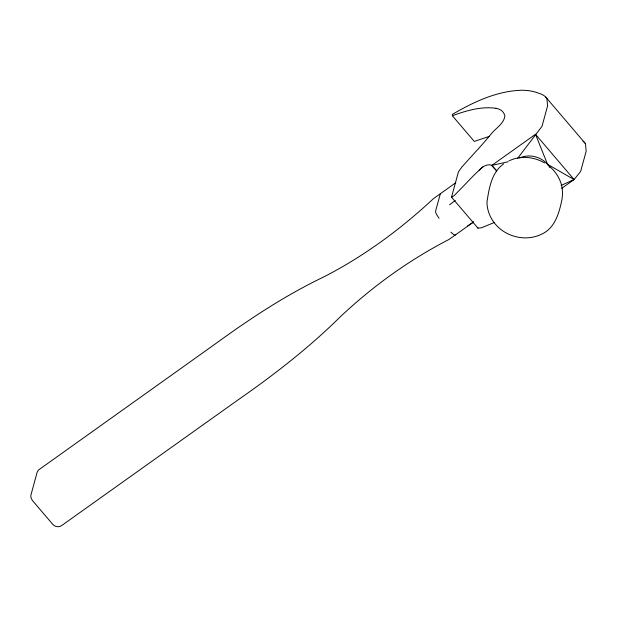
<?xml version="1.0" encoding="UTF-8"?>
<svg xmlns="http://www.w3.org/2000/svg" width="617" height="617" viewBox="0 0 617 617"><rect width="100%" height="100%" fill="white"/><g stroke="black" fill="none" stroke-linecap="round" stroke-linejoin="round"><path stroke-width="0.93" d="M489.289 136.372L474.28 141.424L452.354 115.726L452.477 114.322C473.494 102.013 496.87 90.969 521.673 90.244A216.875 73.33 -42.6 0 1 536.875 92.581L539.235 93.406A208.207 50.81 -40.5 0 1 546.909 98.458L547.557 106.031L542.027 126.261L517.64 158.345M561.74 188.324L574.088 179.532L580.62 171.495L586.15 151.273L585.502 143.699L545.76 97.116M495.883 108.314A79.585 26.909 -42.6 0 1 504.891 115.973C503.881 123.77 495.667 128.251 491.101 134.012A69.166 12.247 -51 0 1 476.062 151.288L462.002 166.845L458.539 171.734A5.43 0.964 -51 0 0 458.2 172.76L451.744 196.353A5.43 0.964 -51 0 0 451.575 197.201L454.12 195.666L466.267 183.218A69.513 12.309 -51 0 1 479.216 170.169C482.209 166.86 486.96 163.721 491.518 165.14L496.801 171.241M479.216 170.176L483.003 166.752M503.665 163.891C491.433 172.428 489.073 188.47 486.967 202.052C487.006 212.294 492.058 222.051 499.816 228.622C510.992 237.985 527.496 240.761 540.839 234.529C555.069 228.645 559.164 212.873 562.018 199.314L562.604 193.368L562.079 187.537M449.569 204.844L455.238 200.432M455.755 182.725L433.373 198.713C400.448 229.408 363.822 256.394 323.709 276.956C285.54 295.227 250.14 318.603 215.973 343.43L38.509 470.007L37.182 472.105L30.858 495.304L30.896 497.356L32.277 500.341L52.784 524.381C54.928 526.98 58.962 527.504 61.692 525.545L238.162 399.816C274.226 374.689 309.102 347.672 340.391 316.714C372.822 286.165 409.349 259.873 448.983 239.465L473.594 221.989M496.585 170.516L491.749 165.456L535.494 134.29L574.088 179.532L561.138 185.439M467.601 225.976L473.601 221.95M494.117 222.575L481.507 227.773L477.982 228.159L451.667 197.309M509.079 160.705L514.709 158.631L520.709 157.528M519.676 158.006C530.211 153.062 543.816 157.443 549.732 167.4M452.354 115.726C466.197 110.713 481.036 106.201 495.906 108.291M491.749 165.456L508.269 161.716M520.794 157.512C529.077 156.803 537.453 158.754 544.634 162.934M574.088 179.532L547.541 164.338L535.494 134.29M549.755 166.598C555.963 171.95 560.506 179.239 562.048 187.337M450.896 232.162L454.019 234.822A6.64 2.175 54.5 0 0 455.732 234.391M477.982 228.159L477.828 227.966A5.43 1.643 -29.5 0 1 477.813 227.426M439.073 218.31L436.366 214.122A6.64 2.175 54.5 0 1 435.664 210.867L440.253 194.07A6.64 2.175 54.5 0 1 440.577 193.561M583.011 141.177A208.207 50.81 -40.5 0 1 585.502 143.692M547.364 163.79A22.289 20.346 15.3 0 1 548.498 165.248"/></g></svg>
